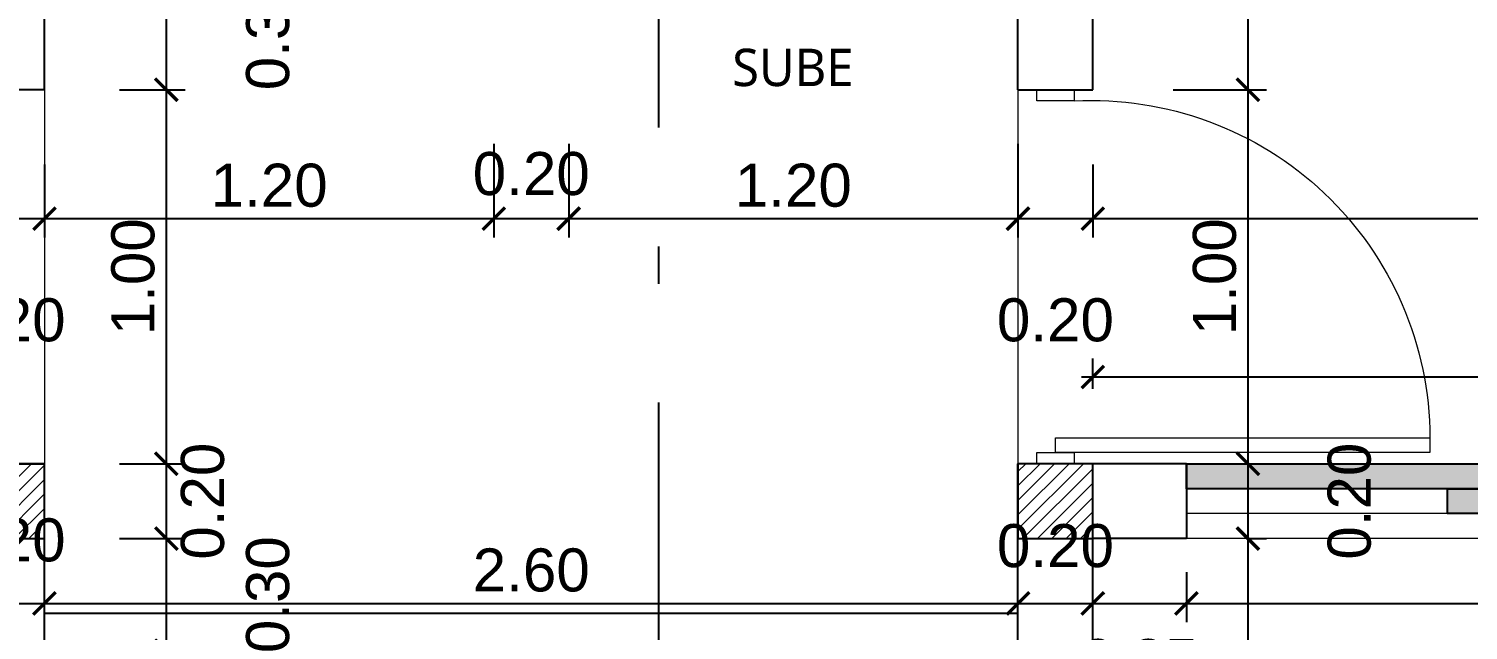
# Model space of a CAD drawing. Header units: feet. Extents: x -417 to 46, y -646 to -218.
# Drawn here: x -98.356 to -94.512, y -309.602 to -307.994 of the extents above; entities that cross this region are included whole.
import ezdxf

# ---------------------------------------------------------------- set-up
doc = ezdxf.new("R2010")
doc.units = ezdxf.units.FT
doc.header["$MEASUREMENT"] = 0
doc.linetypes.add('DASHDOT', pattern=[25.4, 12.7, -6.35, 0, -6.35])
for name, color, linetype, lineweight in [('A-WALL', 4, 'Continuous', 25), ('closet', 8, 'Continuous', 5), ('DIM-COTAS', 1, 'Continuous', 5), ('Piso', 8, 'Continuous', 9), ('puertas', 8, 'Continuous', 9), ('TXT', 2, 'Continuous', 9)]:
    doc.layers.add(name, color=color, linetype=linetype, lineweight=lineweight)
for name, color, linetype in [('columna', 9, 'Continuous'), ('DIM', 10, 'Continuous'), ('escalera', 2, 'Continuous'), ('GRDUTIY', 5, 'Continuous'), ('PERT-VENT', 2, 'Continuous')]:
    doc.layers.add(name, color=color, linetype=linetype)
doc.styles.add('ads', font='trebuc.ttf', dxfattribs={"height": 0.14})
doc.styles.get("Standard").update_dxf_attribs({"font": 'arial.ttf', "height": 0.115})
doc.dimstyles.new('KEILY', dxfattribs={"dimtxt": 0.115, "dimasz": 0.06, "dimexe": 0.05, "dimexo": 0.2, "dimgap": 0.03, "dimtad": 1, "dimzin": 1, "dimdsep": 46, "dimtxsty": 'Standard', "dimblk": 'ARCHTICK', "dimcen": 2.5, "dimdle": 0.03, "dimclrd": 256, "dimclre": 256, "dimclrt": 7, "dimadec": 0, "dimazin": 0, "dimtfac": 1, "dimtmove": 2, "dimatfit": 3, "dimfxl": 0.2, "dimfxlon": 1, "dimtolj": 1, "dimtzin": 1, "dimarcsym": 0})

# ---------------------------------------------------------------- blocks, each defined once
blk = doc.blocks.new('A$C4D292AF4')
at = {"layer": 'puertas'}
for points in [[(0.03, 0.05), (0.07, 0.05), (0.07, 1.05), (0.03, 1.05)], [(0, 0), (0.03, 0), (0.03, 0.1), (0, 0.1)], [(0.97, 0), (1, 0), (1, 0.1), (0.97, 0.1)]]:
    blk.add_lwpolyline(points, close=True, dxfattribs=at)
blk.add_arc((0.0677, 0.1465), 0.9035, 357.0481, 89.8556, dxfattribs=at)
blk = doc.blocks.new('A$C6DF15AF1')
for points in [[(1.6027, 0.1333), (2.4, 0.1333), (2.4, 0.2), (1.6027, 0.2)], [(0.7955, 0.0667), (1.7027, 0.0667), (1.7027, 0.1333), (0.7955, 0.1333)], [(0, 0), (0.8955, 0), (0.8955, 0.0667), (0, 0.0667)]]:
    blk.add_hatch(color=256).paths.add_polyline_path(points)
at = {"layer": 'PERT-VENT', "extrusion": (-6.28888e-16, -1.94037e-15, -1)}
for points in [[(-1.6027, 0.1333), (-2.4, 0.1333), (-2.4, 0.2), (-1.6027, 0.2)], [(-0.7955, 0.0667), (-1.7027, 0.0667), (-1.7027, 0.1333), (-0.7955, 0.1333)], [(0, 0), (-0.8955, 0), (-0.8955, 0.0667), (0, 0.0667)]]:
    blk.add_lwpolyline(points, close=True, dxfattribs=at)
at = {"layer": 'Piso'}
for p, q in [((0, 0.2), (2.4, 0.2)), ((0, 0), (2.4, 0))]:
    blk.add_line(p, q, dxfattribs=at)
at = {"layer": 'Piso', "extrusion": (-6.28888e-16, -1.94037e-15, -1)}
for p, q in [((0.7955, 0.1333), (0, 0.1333)), ((1.7027, 0.0667), (2.4, 0.0667))]:
    blk.add_line(p, q, dxfattribs=at)
blk = doc.blocks.new('_ArchTick')
at = {"layer": 'DIM-COTAS', "color": 0, "const_width": 0.15}
blk.add_lwpolyline([(-0.5, -0.5), (0.5, 0.5)], dxfattribs=at)
blk = doc.blocks.new('*D716')
at = {"layer": 'Defpoints', "color": 0, "transparency": 16777216}
for p in [(-98.5143, -308.157), (-98.3143, -308.157), (-98.3143, -308.5017)]:
    blk.add_point(p, dxfattribs=at)
at = {"layer": 'DIM', "lineweight": -2, "transparency": 16777216}
for p, q in [((-98.5143, -308.357), (-98.5143, -308.5517)), ((-98.3143, -308.357), (-98.3143, -308.5517)), ((-98.5443, -308.5017), (-98.2843, -308.5017))]:
    blk.add_line(p, q, dxfattribs=at)
at = {"layer": 'DIM', "lineweight": -2, "transparency": 16777216, "xscale": 0.06, "yscale": 0.06, "zscale": 0.06, "rotation": 180}
blk.add_blockref('_ArchTick', (-98.5143, -308.5017), dxfattribs=at)
at = {"layer": 'DIM', "lineweight": -2, "transparency": 16777216, "xscale": 0.06, "yscale": 0.06, "zscale": 0.06}
blk.add_blockref('_ArchTick', (-98.3143, -308.5017), dxfattribs=at)
at = {"layer": 'DIM', "color": 7, "transparency": 16777216, "insert": (-98.4143, -308.7729), "char_height": 0.115, "attachment_point": 5}
blk.add_mtext('\\A1;0.20', dxfattribs=at)
blk = doc.blocks.new('*D717')
at = {"layer": 'Defpoints', "color": 0, "transparency": 16777216}
for p in [(-97.1143, -308.057), (-98.3143, -308.157), (-97.1143, -308.5017)]:
    blk.add_point(p, dxfattribs=at)
at = {"layer": 'DIM', "lineweight": -2, "transparency": 16777216}
for p, q in [((-97.1143, -308.3017), (-97.1143, -308.5517)), ((-98.3143, -308.357), (-98.3143, -308.5517)), ((-98.3443, -308.5017), (-97.0843, -308.5017))]:
    blk.add_line(p, q, dxfattribs=at)
at = {"layer": 'DIM', "lineweight": -2, "transparency": 16777216, "xscale": 0.06, "yscale": 0.06, "zscale": 0.06, "rotation": 180}
blk.add_blockref('_ArchTick', (-98.3143, -308.5017), dxfattribs=at)
at = {"layer": 'DIM', "lineweight": -2, "transparency": 16777216, "xscale": 0.06, "yscale": 0.06, "zscale": 0.06}
blk.add_blockref('_ArchTick', (-97.1143, -308.5017), dxfattribs=at)
at = {"layer": 'DIM', "color": 7, "transparency": 16777216, "insert": (-97.7143, -308.413), "char_height": 0.115, "attachment_point": 5}
blk.add_mtext('\\A1;1.20', dxfattribs=at)
blk = doc.blocks.new('*D718')
at = {"layer": 'Defpoints', "color": 0, "transparency": 16777216}
for p in [(-97.1143, -308.057), (-96.9143, -308.057), (-96.9143, -308.5017)]:
    blk.add_point(p, dxfattribs=at)
at = {"layer": 'DIM', "lineweight": -2, "transparency": 16777216}
for p, q in [((-97.1143, -308.3017), (-97.1143, -308.5517)), ((-96.9143, -308.3017), (-96.9143, -308.5517)), ((-97.1443, -308.5017), (-96.8843, -308.5017))]:
    blk.add_line(p, q, dxfattribs=at)
at = {"layer": 'DIM', "lineweight": -2, "transparency": 16777216, "xscale": 0.06, "yscale": 0.06, "zscale": 0.06, "rotation": 180}
blk.add_blockref('_ArchTick', (-97.1143, -308.5017), dxfattribs=at)
at = {"layer": 'DIM', "lineweight": -2, "transparency": 16777216, "xscale": 0.06, "yscale": 0.06, "zscale": 0.06}
blk.add_blockref('_ArchTick', (-96.9143, -308.5017), dxfattribs=at)
at = {"layer": 'DIM', "color": 7, "transparency": 16777216, "insert": (-97.0143, -308.3819), "char_height": 0.115, "attachment_point": 5}
blk.add_mtext('\\A1;0.20', dxfattribs=at)
blk = doc.blocks.new('*D719')
at = {"layer": 'Defpoints', "color": 0, "transparency": 16777216}
for p in [(-96.9143, -308.057), (-95.7143, -308.057), (-95.7143, -308.5017)]:
    blk.add_point(p, dxfattribs=at)
at = {"layer": 'DIM', "lineweight": -2, "transparency": 16777216}
for p, q in [((-96.9143, -308.3017), (-96.9143, -308.5517)), ((-95.7143, -308.3017), (-95.7143, -308.5517)), ((-96.9443, -308.5017), (-95.6843, -308.5017))]:
    blk.add_line(p, q, dxfattribs=at)
at = {"layer": 'DIM', "lineweight": -2, "transparency": 16777216, "xscale": 0.06, "yscale": 0.06, "zscale": 0.06, "rotation": 180}
blk.add_blockref('_ArchTick', (-96.9143, -308.5017), dxfattribs=at)
at = {"layer": 'DIM', "lineweight": -2, "transparency": 16777216, "xscale": 0.06, "yscale": 0.06, "zscale": 0.06}
blk.add_blockref('_ArchTick', (-95.7143, -308.5017), dxfattribs=at)
at = {"layer": 'DIM', "color": 7, "transparency": 16777216, "insert": (-96.3143, -308.413), "char_height": 0.115, "attachment_point": 5}
blk.add_mtext('\\A1;1.20', dxfattribs=at)
blk = doc.blocks.new('*D720')
at = {"layer": 'Defpoints', "color": 0, "transparency": 16777216}
for p in [(-95.7143, -308.057), (-95.5143, -308.157), (-95.5143, -308.5017)]:
    blk.add_point(p, dxfattribs=at)
at = {"layer": 'DIM', "lineweight": -2, "transparency": 16777216}
for p, q in [((-95.7143, -308.3017), (-95.7143, -308.5517)), ((-95.5143, -308.357), (-95.5143, -308.5517)), ((-95.7443, -308.5017), (-95.4843, -308.5017))]:
    blk.add_line(p, q, dxfattribs=at)
at = {"layer": 'DIM', "lineweight": -2, "transparency": 16777216, "xscale": 0.06, "yscale": 0.06, "zscale": 0.06, "rotation": 180}
blk.add_blockref('_ArchTick', (-95.7143, -308.5017), dxfattribs=at)
at = {"layer": 'DIM', "lineweight": -2, "transparency": 16777216, "xscale": 0.06, "yscale": 0.06, "zscale": 0.06}
blk.add_blockref('_ArchTick', (-95.5143, -308.5017), dxfattribs=at)
at = {"layer": 'DIM', "color": 7, "transparency": 16777216, "insert": (-95.6143, -308.7729), "char_height": 0.115, "attachment_point": 5}
blk.add_mtext('\\A1;0.20', dxfattribs=at)
blk = doc.blocks.new('*D721')
at = {"layer": 'Defpoints', "color": 0, "transparency": 16777216}
for p in [(-95.5143, -308.157), (-92.5143, -308.5017), (-92.5143, -308.7478)]:
    blk.add_point(p, dxfattribs=at)
at = {"layer": 'DIM', "lineweight": -2, "transparency": 16777216}
for p, q in [((-95.5143, -308.357), (-95.5143, -308.5517)), ((-92.5143, -308.5478), (-92.5143, -308.4517)), ((-95.5443, -308.5017), (-92.4843, -308.5017))]:
    blk.add_line(p, q, dxfattribs=at)
at = {"layer": 'DIM', "lineweight": -2, "transparency": 16777216, "xscale": 0.06, "yscale": 0.06, "zscale": 0.06, "rotation": 180}
blk.add_blockref('_ArchTick', (-95.5143, -308.5017), dxfattribs=at)
at = {"layer": 'DIM', "lineweight": -2, "transparency": 16777216, "xscale": 0.06, "yscale": 0.06, "zscale": 0.06}
blk.add_blockref('_ArchTick', (-92.5143, -308.5017), dxfattribs=at)
at = {"layer": 'DIM', "color": 7, "transparency": 16777216, "insert": (-94.0143, -308.413), "char_height": 0.115, "attachment_point": 5}
blk.add_mtext('\\A1;3.00', dxfattribs=at)
blk = doc.blocks.new('*D530')
at = {"layer": 'Defpoints', "color": 0, "transparency": 16777216}
for p in [(-98.5143, -309.2473), (-98.3143, -309.5304), (-98.3143, -309.9031)]:
    blk.add_point(p, dxfattribs=at)
at = {"layer": 'DIM', "lineweight": -2, "transparency": 16777216}
for p, q in [((-98.5143, -309.4473), (-98.5143, -309.5804)), ((-98.3143, -309.7031), (-98.3143, -309.4804)), ((-98.5443, -309.5304), (-98.2843, -309.5304))]:
    blk.add_line(p, q, dxfattribs=at)
at = {"layer": 'DIM', "lineweight": -2, "transparency": 16777216, "xscale": 0.06, "yscale": 0.06, "zscale": 0.06, "rotation": 180}
blk.add_blockref('_ArchTick', (-98.5143, -309.5304), dxfattribs=at)
at = {"layer": 'DIM', "lineweight": -2, "transparency": 16777216, "xscale": 0.06, "yscale": 0.06, "zscale": 0.06}
blk.add_blockref('_ArchTick', (-98.3143, -309.5304), dxfattribs=at)
at = {"layer": 'DIM', "color": 7, "transparency": 16777216, "insert": (-98.4143, -309.3614), "char_height": 0.115, "attachment_point": 5}
blk.add_mtext('\\A1;0.20', dxfattribs=at)
blk = doc.blocks.new('*D531')
at = {"layer": 'Defpoints', "color": 0, "transparency": 16777216}
for p in [(-95.7143, -309.5304), (-95.7143, -309.8473), (-98.3143, -309.9031)]:
    blk.add_point(p, dxfattribs=at)
at = {"layer": 'DIM', "lineweight": -2, "transparency": 16777216}
for p, q in [((-98.3143, -309.7031), (-98.3143, -309.4804)), ((-95.7143, -309.6473), (-95.7143, -309.4804)), ((-98.3443, -309.5304), (-95.6843, -309.5304))]:
    blk.add_line(p, q, dxfattribs=at)
at = {"layer": 'DIM', "lineweight": -2, "transparency": 16777216, "xscale": 0.06, "yscale": 0.06, "zscale": 0.06, "rotation": 180}
blk.add_blockref('_ArchTick', (-98.3143, -309.5304), dxfattribs=at)
at = {"layer": 'DIM', "lineweight": -2, "transparency": 16777216, "xscale": 0.06, "yscale": 0.06, "zscale": 0.06}
blk.add_blockref('_ArchTick', (-95.7143, -309.5304), dxfattribs=at)
at = {"layer": 'DIM', "color": 7, "transparency": 16777216, "insert": (-97.0143, -309.4417), "char_height": 0.115, "attachment_point": 5}
blk.add_mtext('\\A1;2.60', dxfattribs=at)
blk = doc.blocks.new('*D532')
at = {"layer": 'Defpoints', "color": 0, "transparency": 16777216}
for p in [(-95.5143, -309.5304), (-95.5143, -309.8221), (-95.7143, -309.8473)]:
    blk.add_point(p, dxfattribs=at)
at = {"layer": 'DIM', "lineweight": -2, "transparency": 16777216}
for p, q in [((-95.7143, -309.6473), (-95.7143, -309.4804)), ((-95.5143, -309.6221), (-95.5143, -309.4804)), ((-95.7443, -309.5304), (-95.4843, -309.5304))]:
    blk.add_line(p, q, dxfattribs=at)
at = {"layer": 'DIM', "lineweight": -2, "transparency": 16777216, "xscale": 0.06, "yscale": 0.06, "zscale": 0.06, "rotation": 180}
blk.add_blockref('_ArchTick', (-95.7143, -309.5304), dxfattribs=at)
at = {"layer": 'DIM', "lineweight": -2, "transparency": 16777216, "xscale": 0.06, "yscale": 0.06, "zscale": 0.06}
blk.add_blockref('_ArchTick', (-95.5143, -309.5304), dxfattribs=at)
at = {"layer": 'DIM', "color": 7, "transparency": 16777216, "insert": (-95.6143, -309.3767), "char_height": 0.115, "attachment_point": 5}
blk.add_mtext('\\A1;0.20', dxfattribs=at)
blk = doc.blocks.new('*D548')
at = {"layer": 'Defpoints', "color": 0, "transparency": 16777216}
for p in [(-95.2643, -309.2473), (-95.2643, -309.5304), (-95.5143, -309.8221)]:
    blk.add_point(p, dxfattribs=at)
at = {"layer": 'DIM', "lineweight": -2, "transparency": 16777216}
for p, q in [((-95.5143, -309.6221), (-95.5143, -309.4804)), ((-95.2643, -309.4473), (-95.2643, -309.5804)), ((-95.5443, -309.5304), (-95.2343, -309.5304))]:
    blk.add_line(p, q, dxfattribs=at)
at = {"layer": 'DIM', "lineweight": -2, "transparency": 16777216, "xscale": 0.06, "yscale": 0.06, "zscale": 0.06, "rotation": 180}
blk.add_blockref('_ArchTick', (-95.5143, -309.5304), dxfattribs=at)
at = {"layer": 'DIM', "lineweight": -2, "transparency": 16777216, "xscale": 0.06, "yscale": 0.06, "zscale": 0.06}
blk.add_blockref('_ArchTick', (-95.2643, -309.5304), dxfattribs=at)
at = {"layer": 'DIM', "color": 7, "transparency": 16777216, "insert": (-95.3893, -309.6841), "char_height": 0.115, "attachment_point": 5}
blk.add_mtext('\\A1;0.25', dxfattribs=at)
blk = doc.blocks.new('*D549')
at = {"layer": 'Defpoints', "color": 0, "transparency": 16777216}
for p in [(-95.2643, -309.2473), (-92.8643, -309.2473), (-92.8643, -309.5304)]:
    blk.add_point(p, dxfattribs=at)
at = {"layer": 'DIM', "lineweight": -2, "transparency": 16777216}
for p, q in [((-95.2643, -309.4473), (-95.2643, -309.5804)), ((-92.8643, -309.4473), (-92.8643, -309.5804)), ((-95.2943, -309.5304), (-92.8343, -309.5304))]:
    blk.add_line(p, q, dxfattribs=at)
at = {"layer": 'DIM', "lineweight": -2, "transparency": 16777216, "xscale": 0.06, "yscale": 0.06, "zscale": 0.06, "rotation": 180}
blk.add_blockref('_ArchTick', (-95.2643, -309.5304), dxfattribs=at)
at = {"layer": 'DIM', "lineweight": -2, "transparency": 16777216, "xscale": 0.06, "yscale": 0.06, "zscale": 0.06}
blk.add_blockref('_ArchTick', (-92.8643, -309.5304), dxfattribs=at)
at = {"layer": 'DIM', "color": 7, "transparency": 16777216, "insert": (-94.0643, -309.4417), "char_height": 0.115, "attachment_point": 5}
blk.add_mtext('\\A1;2.40', dxfattribs=at)
blk = doc.blocks.new('*D460')
at = {"layer": 'Defpoints', "color": 0, "transparency": 16777216}
for p in [(-95.5143, -304.557), (-95.5143, -308.157), (-95.1002, -308.157)]:
    blk.add_point(p, dxfattribs=at)
at = {"layer": 'DIM', "lineweight": -2, "transparency": 16777216}
for p, q in [((-95.3002, -304.557), (-95.0502, -304.557)), ((-95.1002, -304.527), (-95.1002, -308.187)), ((-95.3002, -308.157), (-95.0502, -308.157))]:
    blk.add_line(p, q, dxfattribs=at)
at = {"layer": 'DIM', "lineweight": -2, "transparency": 16777216, "xscale": 0.06, "yscale": 0.06, "zscale": 0.06}
for p, rotation in [((-95.1002, -304.557), 90), ((-95.1002, -308.157), 270)]:
    blk.add_blockref('_ArchTick', p, dxfattribs=dict(at, rotation=rotation))
at = {"layer": 'DIM', "color": 7, "transparency": 16777216, "insert": (-95.1889, -306.357), "char_height": 0.115, "attachment_point": 5, "rotation": 90}
blk.add_mtext('\\A1;3.60', dxfattribs=at)
blk = doc.blocks.new('*D591')
at = {"layer": 'Defpoints', "color": 0, "transparency": 16777216}
for p in [(-95.5143, -308.157), (-95.2643, -309.157), (-95.1002, -309.157)]:
    blk.add_point(p, dxfattribs=at)
at = {"layer": 'DIM', "lineweight": -2, "transparency": 16777216}
for p, q in [((-95.1002, -308.127), (-95.1002, -309.187)), ((-95.3002, -308.157), (-95.0502, -308.157)), ((-95.1002, -309.157), (-95.0502, -309.157))]:
    blk.add_line(p, q, dxfattribs=at)
at = {"layer": 'DIM', "lineweight": -2, "transparency": 16777216, "xscale": 0.06, "yscale": 0.06, "zscale": 0.06}
for p, rotation in [((-95.1002, -308.157), 90), ((-95.1002, -309.157), 270)]:
    blk.add_blockref('_ArchTick', p, dxfattribs=dict(at, rotation=rotation))
at = {"layer": 'DIM', "color": 7, "transparency": 16777216, "insert": (-95.1889, -308.657), "char_height": 0.115, "attachment_point": 5, "rotation": 90}
blk.add_mtext('\\A1;1.00', dxfattribs=at)
blk = doc.blocks.new('*D592')
at = {"layer": 'Defpoints', "color": 0, "transparency": 16777216}
for p in [(-95.2643, -309.157), (-95.2643, -309.357), (-95.1002, -309.357)]:
    blk.add_point(p, dxfattribs=at)
at = {"layer": 'DIM', "lineweight": -2, "transparency": 16777216}
for p, q in [((-95.1002, -309.127), (-95.1002, -309.387)), ((-95.1002, -309.157), (-95.0502, -309.157)), ((-95.1002, -309.357), (-95.0502, -309.357))]:
    blk.add_line(p, q, dxfattribs=at)
at = {"layer": 'DIM', "lineweight": -2, "transparency": 16777216, "xscale": 0.06, "yscale": 0.06, "zscale": 0.06}
for p, rotation in [((-95.1002, -309.157), 90), ((-95.1002, -309.357), 270)]:
    blk.add_blockref('_ArchTick', p, dxfattribs=dict(at, rotation=rotation))
at = {"layer": 'DIM', "color": 7, "transparency": 16777216, "insert": (-94.829, -309.257), "char_height": 0.115, "attachment_point": 5, "rotation": 90}
blk.add_mtext('\\A1;0.20', dxfattribs=at)
blk = doc.blocks.new('*D593')
at = {"layer": 'Defpoints', "color": 0, "transparency": 16777216}
for p in [(-95.2643, -309.357), (-95.2552, -310.957), (-95.1002, -310.957)]:
    blk.add_point(p, dxfattribs=at)
at = {"layer": 'DIM', "lineweight": -2, "transparency": 16777216}
for p, q in [((-95.1002, -309.327), (-95.1002, -310.987)), ((-95.1002, -309.357), (-95.0502, -309.357)), ((-95.1002, -310.957), (-95.0502, -310.957))]:
    blk.add_line(p, q, dxfattribs=at)
at = {"layer": 'DIM', "lineweight": -2, "transparency": 16777216, "xscale": 0.06, "yscale": 0.06, "zscale": 0.06}
for p, rotation in [((-95.1002, -309.357), 90), ((-95.1002, -310.957), 270)]:
    blk.add_blockref('_ArchTick', p, dxfattribs=dict(at, rotation=rotation))
at = {"layer": 'DIM', "color": 7, "transparency": 16777216, "insert": (-95.1889, -310.157), "char_height": 0.115, "attachment_point": 5, "rotation": 90}
blk.add_mtext('\\A1;1.60', dxfattribs=at)
blk = doc.blocks.new('A$C012446DC')
at = {"layer": 'Piso'}
h = blk.add_hatch(dxfattribs=at)
h.set_pattern_fill('ANSI31', color=256, scale=0.008571, angle=180)
h.set_pattern_definition([(225, (206536.064322, 1154820.960068), (0.0192434059784, -0.0192434059784), [])])
h.paths.add_polyline_path([(0, 0), (0.2, 0), (0.2, 0.2), (0, 0.2)])
at = {"layer": 'columna'}
blk.add_lwpolyline([(0.2, 0.2), (0, 0.2), (0, 0), (0.2, 0)], close=True, dxfattribs=at)
blk = doc.blocks.new('A$C387E0859')
for p in [(3.2, 0), (6, 0)]:
    blk.add_blockref('A$C012446DC', p)
blk = doc.blocks.new('*D3314')
at = {"layer": 'Defpoints', "color": 0, "transparency": 16777216}
for p in [(-98.3143, -309.357), (-97.9889, -309.357), (-98.1246, -309.657)]:
    blk.add_point(p, dxfattribs=at)
at = {"layer": 'DIM', "lineweight": -2, "transparency": 16777216}
for p, q in [((-97.9889, -309.687), (-97.9889, -309.327)), ((-98.1143, -309.357), (-97.9389, -309.357)), ((-97.9889, -309.657), (-97.9389, -309.657))]:
    blk.add_line(p, q, dxfattribs=at)
at = {"layer": 'DIM', "lineweight": -2, "transparency": 16777216, "xscale": 0.06, "yscale": 0.06, "zscale": 0.06}
for p, rotation in [((-97.9889, -309.357), 90), ((-97.9889, -309.657), 270)]:
    blk.add_blockref('_ArchTick', p, dxfattribs=dict(at, rotation=rotation))
at = {"layer": 'DIM', "color": 7, "transparency": 16777216, "insert": (-97.7177, -309.507), "char_height": 0.115, "attachment_point": 5, "rotation": 90}
blk.add_mtext('\\A1;0.30', dxfattribs=at)
blk = doc.blocks.new('*D3315')
at = {"layer": 'Defpoints', "color": 0, "transparency": 16777216}
for p in [(-98.3143, -309.157), (-97.9889, -309.157), (-98.3143, -309.357)]:
    blk.add_point(p, dxfattribs=at)
at = {"layer": 'DIM', "lineweight": -2, "transparency": 16777216}
for p, q in [((-97.9889, -309.387), (-97.9889, -309.127)), ((-98.1143, -309.157), (-97.9389, -309.157)), ((-98.1143, -309.357), (-97.9389, -309.357))]:
    blk.add_line(p, q, dxfattribs=at)
at = {"layer": 'DIM', "lineweight": -2, "transparency": 16777216, "xscale": 0.06, "yscale": 0.06, "zscale": 0.06}
for p, rotation in [((-97.9889, -309.157), 90), ((-97.9889, -309.357), 270)]:
    blk.add_blockref('_ArchTick', p, dxfattribs=dict(at, rotation=rotation))
at = {"layer": 'DIM', "color": 7, "transparency": 16777216, "insert": (-97.8917, -309.257), "char_height": 0.115, "attachment_point": 5, "rotation": 90}
blk.add_mtext('\\A1;0.20', dxfattribs=at)
blk = doc.blocks.new('*D3297')
at = {"layer": 'Defpoints', "color": 0, "transparency": 16777216}
for p in [(-98.3143, -308.157), (-97.9889, -308.157), (-98.3143, -309.157)]:
    blk.add_point(p, dxfattribs=at)
at = {"layer": 'DIM', "lineweight": -2, "transparency": 16777216}
for p, q in [((-97.9889, -309.187), (-97.9889, -308.127)), ((-98.1143, -308.157), (-97.9389, -308.157)), ((-98.1143, -309.157), (-97.9389, -309.157))]:
    blk.add_line(p, q, dxfattribs=at)
at = {"layer": 'DIM', "lineweight": -2, "transparency": 16777216, "xscale": 0.06, "yscale": 0.06, "zscale": 0.06}
for p, rotation in [((-97.9889, -308.157), 90), ((-97.9889, -309.157), 270)]:
    blk.add_blockref('_ArchTick', p, dxfattribs=dict(at, rotation=rotation))
at = {"layer": 'DIM', "color": 7, "transparency": 16777216, "insert": (-98.0777, -308.657), "char_height": 0.115, "attachment_point": 5, "rotation": 90}
blk.add_mtext('\\A1;1.00', dxfattribs=at)
blk = doc.blocks.new('*D3298')
at = {"layer": 'Defpoints', "color": 0, "transparency": 16777216}
for p in [(-98.0987, -307.847), (-97.9889, -307.847), (-98.3143, -308.157)]:
    blk.add_point(p, dxfattribs=at)
at = {"layer": 'DIM', "lineweight": -2, "transparency": 16777216}
for p, q in [((-97.9889, -308.187), (-97.9889, -307.817)), ((-97.9889, -307.847), (-97.9389, -307.847)), ((-98.1143, -308.157), (-97.9389, -308.157))]:
    blk.add_line(p, q, dxfattribs=at)
at = {"layer": 'DIM', "lineweight": -2, "transparency": 16777216, "xscale": 0.06, "yscale": 0.06, "zscale": 0.06}
for p, rotation in [((-97.9889, -307.847), 90), ((-97.9889, -308.157), 270)]:
    blk.add_blockref('_ArchTick', p, dxfattribs=dict(at, rotation=rotation))
at = {"layer": 'DIM', "color": 7, "transparency": 16777216, "insert": (-97.7177, -308.002), "char_height": 0.115, "attachment_point": 5, "rotation": 90}
blk.add_mtext('\\A1;0.31', dxfattribs=at)
blk = doc.blocks.new('*D3342')
at = {"layer": 'Defpoints', "color": 0, "transparency": 16777216}
for p in [(-95.5143, -308.9252), (-95.5143, -309.157), (-92.5143, -309.157)]:
    blk.add_point(p, dxfattribs=at)
at = {"layer": 'DIM', "lineweight": -2, "transparency": 16777216}
for p, q in [((-95.5143, -308.957), (-95.5143, -308.8752)), ((-92.5143, -308.957), (-92.5143, -308.8752)), ((-92.4843, -308.9252), (-95.5443, -308.9252))]:
    blk.add_line(p, q, dxfattribs=at)
at = {"layer": 'DIM', "lineweight": -2, "transparency": 16777216, "xscale": 0.06, "yscale": 0.06, "zscale": 0.06, "rotation": 180}
blk.add_blockref('_ArchTick', (-95.5143, -308.9252), dxfattribs=at)
at = {"layer": 'DIM', "lineweight": -2, "transparency": 16777216, "xscale": 0.06, "yscale": 0.06, "zscale": 0.06}
blk.add_blockref('_ArchTick', (-92.5143, -308.9252), dxfattribs=at)
at = {"layer": 'DIM', "color": 7, "transparency": 16777216, "insert": (-94.0143, -308.8364), "char_height": 0.115, "attachment_point": 5}
blk.add_mtext('\\A1;3.00', dxfattribs=at)

msp = doc.modelspace()

# ---------------------------------------------------------------- linework, layer by layer
at = {"layer": 'A-WALL'}
for p, q in [((-95.5143, -308.157), (-95.5143, -304.557)), ((-98.3143, -308.157), (-98.3143, -304.757)), ((-98.3143, -308.157), (-98.3143, -304.757)), ((-95.7143, -308.157), (-95.7143, -304.757)), ((-98.3143, -308.157), (-98.5143, -308.157)), ((-95.7143, -308.157), (-95.5143, -308.157)), ((-98.7643, -309.157), (-98.3143, -309.157)), ((-98.3143, -310.757), (-98.3143, -309.157)), ((-95.2643, -309.157), (-95.7143, -309.157)), ((-95.7143, -310.757), (-95.7143, -309.157)), ((-95.2643, -309.157), (-95.2643, -309.357)), ((-95.2643, -309.357), (-95.5143, -309.357)), ((-95.5143, -310.957), (-95.5143, -309.357))]:
    msp.add_line(p, q, dxfattribs=at)
at = {"layer": 'closet'}
for p, q in [((-98.3143, -308.157), (-98.3143, -309.157)), ((-95.7143, -308.157), (-95.7143, -309.157))]:
    msp.add_line(p, q, dxfattribs=at)
at = {"layer": 'escalera'}
msp.add_line((-95.7143, -309.557), (-98.3143, -309.557), dxfattribs=at)
at = {"layer": 'GRDUTIY', "color": 8, "linetype": 'DASHDOT', "ltscale": 0.05}
msp.add_line((-96.6737, -313.7383), (-96.6737, -296.745), dxfattribs=at)

# ---------------------------------------------------------------- block references
msp.add_blockref('A$C387E0859', (-101.7143, -309.357))
at = {"xscale": -1}
msp.add_blockref('A$C6DF15AF1', (-92.8643, -309.357), dxfattribs=at)
at = {"layer": 'puertas', "extrusion": (-1.94037e-15, 6.28888e-16, -1), "xscale": 1.000288939019299, "yscale": 1.000288939019299, "zscale": 1.000288939019299, "rotation": 90}
msp.add_blockref('A$C4D292AF4', (95.6643, -309.1573), dxfattribs=at)

# ---------------------------------------------------------------- texts
at = {"layer": 'TXT', "insert": (-96.3157, -308.0473), "char_height": 0.1, "width": 2.688, "attachment_point": 2, "style": 'ads'}
msp.add_mtext('SUBE', dxfattribs=at)

# ---------------------------------------------------------------- dimensions: what is measured, and where the dimension line sits
at = {"layer": 'DIM'}
for base, p1, p2, picture, middle in [((-95.1002, -308.157), (-95.5143, -304.557), (-95.5143, -308.157), '*D460', (-95.1889, -306.357)), ((-95.1002, -309.157), (-95.5143, -308.157), (-95.2643, -309.157), '*D591', (-95.1889, -308.657)), ((-95.1002, -309.357), (-95.2643, -309.157), (-95.2643, -309.357), '*D592', (-94.829, -309.257)), ((-95.1002, -310.957), (-95.2643, -309.357), (-95.2552, -310.957), '*D593', (-95.1889, -310.157))]:
    dim = msp.add_linear_dim(base=base, p1=p1, p2=p2, angle=90, dimstyle='KEILY', dxfattribs=at)
    dim.commit()
    dim.dimension.update_dxf_attribs({"geometry": picture, "text_midpoint": middle})
for base, p1, p2, picture, middle in [((-97.9889, -307.847), (-98.3143, -308.157), (-98.0987, -307.847), '*D3298', (-97.7177, -308.002)), ((-97.9889, -308.157), (-98.3143, -309.157), (-98.3143, -308.157), '*D3297', (-98.0777, -308.657)), ((-97.9889, -309.357), (-98.1246, -309.657), (-98.3143, -309.357), '*D3314', (-97.7177, -309.507))]:
    dim = msp.add_linear_dim(base=base, p1=p1, p2=p2, angle=90, dimstyle='KEILY', override={"dimfxl": 50}, dxfattribs=at)
    dim.commit()
    dim.dimension.update_dxf_attribs({"geometry": picture, "text_midpoint": middle})
for base, p1, p2, picture, middle in [((-97.1143, -308.5017), (-98.3143, -308.157), (-97.1143, -308.057), '*D717', (-97.7143, -308.413)), ((-95.7143, -308.5017), (-96.9143, -308.057), (-95.7143, -308.057), '*D719', (-96.3143, -308.413)), ((-95.5143, -308.5017), (-95.7143, -308.057), (-95.5143, -308.157), '*D720', (-95.6143, -308.7729)), ((-98.3143, -308.5017), (-98.5143, -308.157), (-98.3143, -308.157), '*D716', (-98.4143, -308.7729)), ((-92.5143, -308.5017), (-95.5143, -308.157), (-92.5143, -308.7478), '*D721', (-94.0143, -308.413)), ((-95.2643, -309.5304), (-95.5143, -309.8221), (-95.2643, -309.2473), '*D548', (-95.3893, -309.6841)), ((-92.8643, -309.5304), (-95.2643, -309.2473), (-92.8643, -309.2473), '*D549', (-94.0643, -309.4417)), ((-95.5143, -309.5304), (-95.7143, -309.8473), (-95.5143, -309.8221), '*D532', (-95.6143, -309.3767)), ((-95.7143, -309.5304), (-98.3143, -309.9031), (-95.7143, -309.8473), '*D531', (-97.0143, -309.4417))]:
    dim = msp.add_linear_dim(base=base, p1=p1, p2=p2, dimstyle='KEILY', dxfattribs=at)
    dim.commit()
    dim.dimension.update_dxf_attribs({"geometry": picture, "text_midpoint": middle})
for base, p1, p2, picture, middle in [((-96.9143, -308.5017), (-97.1143, -308.057), (-96.9143, -308.057), '*D718', (-97.0143, -308.3819)), ((-98.3143, -309.5304), (-98.5143, -309.2473), (-98.3143, -309.9031), '*D530', (-98.4143, -309.3614))]:
    dim = msp.add_linear_dim(base=base, p1=p1, p2=p2, dimstyle='KEILY', dxfattribs=at)
    dim.commit()
    dim.dimension.update_dxf_attribs({"geometry": picture, "text_midpoint": middle, "dimtype": 160})
dim = msp.add_linear_dim(base=(-95.5143, -308.9252), p1=(-92.5143, -309.157), p2=(-95.5143, -309.157), dimstyle='KEILY', override={"dimfxl": 50}, dxfattribs=at)
dim.commit()
dim.dimension.update_dxf_attribs({"geometry": '*D3342', "text_midpoint": (-94.0143, -308.8364)})
dim = msp.add_linear_dim(base=(-97.9889, -309.157), p1=(-98.3143, -309.357), p2=(-98.3143, -309.157), angle=90, dimstyle='KEILY', override={"dimfxl": 50}, dxfattribs=at)
dim.commit()
dim.dimension.update_dxf_attribs({"geometry": '*D3315', "text_midpoint": (-97.8917, -309.257), "dimtype": 160})

doc.saveas('drawing.dxf')
